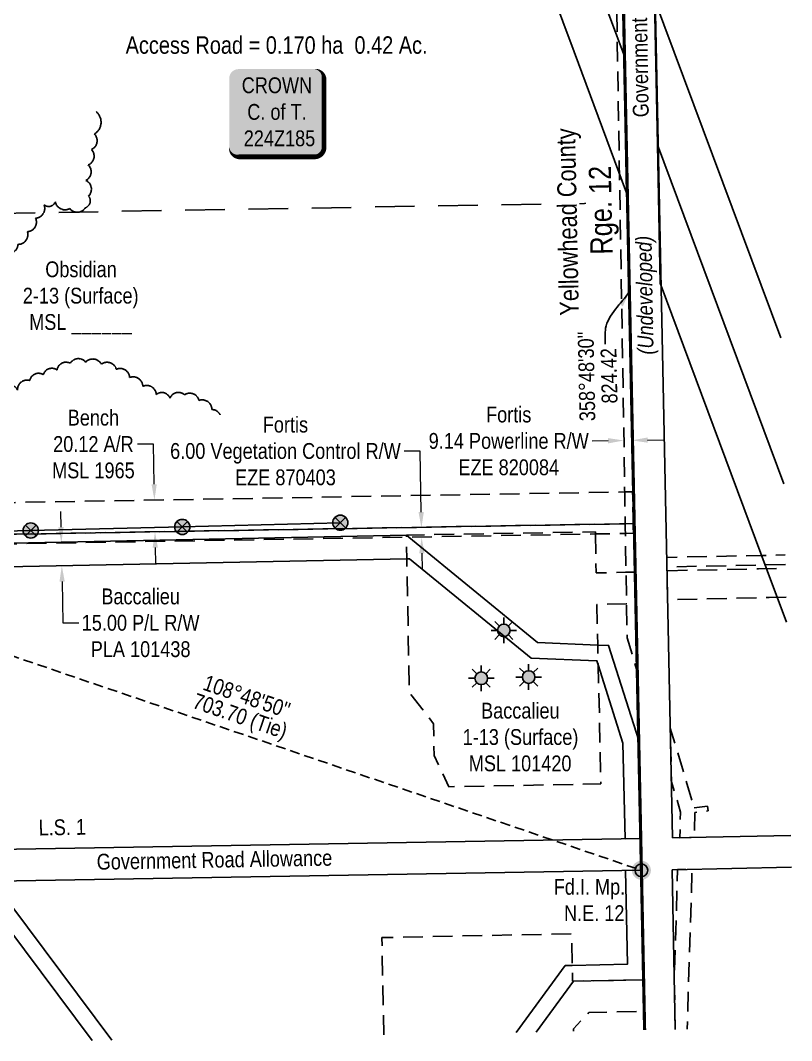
# Model space of a CAD drawing. Extents: x 588922 to 592870, y 5907287 to 5910216.
# Drawn here: x 592174 to 592662, y 5907408 to 5908053 of the extents above; entities that cross this region are included whole.
import ezdxf
from ezdxf.enums import TextEntityAlignment as Align

# ---------------------------------------------------------------- set-up
doc = ezdxf.new("R2010")
doc.units = 0
doc.header["$LTSCALE"] = 5
doc.header["$PDSIZE"] = 0.5
for name, pattern in [('0', [1, 1, 0]), ('BORDER2', [22.225, 6.35, -3.175, 6.35, -3.175, 0, -3.175]), ('foc-ACCESSROAD', [3.75, 2.5, -1.25]), ('foc-FLOWLINE', [3.75, 2.5, -1.25]), ('foc-LSD', [8, 5, -3]), ('foc-TIELINE', [1.875, 1.25, -0.625]), ('POWERLINE5', [7.8, 2.4, -0.6, 0.6, -0.6, 0.6, -0.6, 2.4])]:
    doc.linetypes.add(name, pattern=pattern)
doc.layers.get('Defpoints').update_dxf_attribs({"color": 9})
doc.layers.add('AS-COUNTY', color=7, linetype='BORDER2', lineweight=60, true_color=0xcc33ff)
for name, color, linetype in [('AS-POWER', 104, 'foc-POWER'), ('AS-POWER-EXISTING', 72, 'POWERLINE5'), ('CG-NOTES', 7, 'Continuous'), ('D-TXT', 6, 'Continuous'), ('F-AR', 190, 'foc-ACCESSROAD'), ('F-EZE', 190, 'foc-FLOWLINE'), ('F-RW', 190, 'Continuous'), ('F-WS', 190, 'foc-ACCESSROAD'), ('F-WS-S', 8, 'Continuous'), ('L-33', 7, 'Continuous'), ('L-AREAREQUIRED', 7, 'Continuous'), ('L-BD', 7, 'Continuous'), ('L-MON', 1, 'Continuous'), ('L-ROAD-T', 7, 'Continuous'), ('L-SEC', 7, 'Continuous'), ('L-SECTION-LSD', 7, 'foc-LSD'), ('L-TIE', 7, 'foc-TIELINE'), ('T-BUSH', 110, '0')]:
    doc.layers.add(name, color=color, linetype=linetype)
for name, color, linetype, lineweight in [('C-WS-T', 13, 'Continuous', 9), ('F-AR-T', 190, 'Continuous', 9), ('F-EZE-T', 190, 'Continuous', 9), ('F-RW-T', 190, 'Continuous', 9), ('F-WS-T', 190, 'Continuous', 9), ('T-TEXT', 48, 'Continuous', 18)]:
    doc.layers.add(name, color=color, linetype=linetype, lineweight=lineweight)
doc.styles.add('100L', font='ARIALN.TTF', dxfattribs={"height": 11})
doc.styles.add('175L', font='ARIALN.TTF', dxfattribs={"height": 20})
doc.styles.add('240', font='ARIALN.TTF', dxfattribs={"height": 30})
doc.styles.add('80', font='ARIALN.TTF', dxfattribs={"height": 10})
doc.styles.add('80CG', font='ARIALN.TTF', dxfattribs={"height": 10})
doc.styles.add('80L', font='ARIALN.TTF', dxfattribs={"height": 10})
doc.styles.add('80LS', font='ARIALNI.TTF', dxfattribs={"height": 10})
doc.styles.add('foc-LtypeFont', font='ARIALN.TTF', dxfattribs={"height": 7.35})
doc.linetypes.add('foc-POWER', pattern='A,6,-1,["P",foc-LtypeFont,S=0.2,R=0,X=-0.625,Y=-0.75],-1.24,4', length=12.24)
doc.dimstyles.new('Compass 5 000', dxfattribs={"dimscale": 5, "dimtxt": 9, "dimasz": 2, "dimexe": 0.2, "dimexo": 0.0625, "dimgap": 0.5, "dimtad": 0, "dimtih": 1, "dimtoh": 1, "dimzin": 0, "dimdsep": 46, "dimtxsty": '80CG', "dimcen": 0.1, "dimse1": 1, "dimse2": 1, "dimclrd": 256, "dimclrt": 256, "dimaunit": 1, "dimadec": 4, "dimazin": 0, "dimtfac": 0.06, "dimtofl": 0, "dimtmove": 0, "dimatfit": 1, "dimfxl": 0.2, "dimtolj": 1, "dimtzin": 0, "dimlwd": -1, "dimarcsym": 0})

# ---------------------------------------------------------------- blocks, each defined once
blk = doc.blocks.new('POWERPOLE')
h = blk.add_hatch(color=255)
edge = h.paths.add_edge_path()
edge.add_arc((0, 0), 0.96, 0, 360)
at = {"linetype": 'Continuous'}
for p, q in [((0.68, -0.68), (-0.68, 0.68)), ((-0.68, -0.68), (0.68, 0.68))]:
    blk.add_line(p, q, dxfattribs=at)
blk.add_circle((0, 0), 0.96, dxfattribs=at)
blk = doc.blocks.new('*D52')
at = {"layer": 'Defpoints', "color": 0, "transparency": 16777216}
for p in [(592218.77, 5907749.34), (592258.78, 5907750.04), (592219.12, 5907729.27)]:
    blk.add_point(p, dxfattribs=at)
at = {"layer": 'F-AR-T', "transparency": 16777216}
for p, q in [((592258.16, 5907785.39), (592248.16, 5907785.39)), ((592258.6, 5907760.04), (592258.16, 5907785.39)), ((592259.31, 5907719.97), (592259.48, 5907709.97))]:
    blk.add_line(p, q, dxfattribs=at)
for points in [[(592260.27, 5907760.07), (592256.94, 5907760.01), (592258.78, 5907750.04)], [(592260.97, 5907720), (592257.64, 5907719.94), (592259.13, 5907729.97)]]:
    blk.add_solid(points, dxfattribs=at)
at = {"layer": 'F-AR-T', "transparency": 16777216, "insert": (592220.21, 5907785.39), "char_height": 10, "attachment_point": 5, "style": '80CG'}
blk.add_mtext('\\A1;Bench\\P20.12 A/R\\PMSL 1965', dxfattribs=at)
blk = doc.blocks.new('*D57')
at = {"layer": 'Defpoints', "color": 0, "transparency": 16777216}
for p in [(592388.28, 5907731.75), (592427.61, 5907732.43), (592388.39, 5907725.69)]:
    blk.add_point(p, dxfattribs=at)
at = {"layer": 'F-EZE-T', "transparency": 16777216}
for p, q in [((592426.77, 5907781), (592416.77, 5907781)), ((592427.44, 5907742.43), (592426.77, 5907781)), ((592427.89, 5907716.38), (592428.06, 5907706.38))]:
    blk.add_line(p, q, dxfattribs=at)
for points in [[(592429.1, 5907742.46), (592425.77, 5907742.4), (592427.61, 5907732.43)], [(592429.56, 5907716.4), (592426.22, 5907716.35), (592427.72, 5907726.37)]]:
    blk.add_solid(points, dxfattribs=at)
at = {"layer": 'F-EZE-T', "transparency": 16777216, "insert": (592341.61, 5907781), "char_height": 10, "attachment_point": 5, "style": '80CG', "bg_fill": 3, "box_fill_scale": 1.1, "bg_fill_color": 256, "bg_fill_true_color": 13158600, "bg_fill_transparency": 0}
blk.add_mtext('\\A1;Fortis\\P6.00 Vegetation Control R/W\\PEZE 870403', dxfattribs=at)
blk = doc.blocks.new('*D58')
at = {"layer": 'Defpoints', "color": 0, "transparency": 16777216}
for p in [(592560.09, 5907819.28), (592555.08, 5907819.2), (592555.61, 5907787.69)]:
    blk.add_point(p, dxfattribs=at)
at = {"layer": 'F-EZE-T', "transparency": 16777216}
for p, q in [((592545.61, 5907787.52), (592535.61, 5907787.36)), ((592570.62, 5907787.94), (592580.61, 5907788.11))]:
    blk.add_line(p, q, dxfattribs=at)
for points in [[(592545.58, 5907789.19), (592545.64, 5907785.86), (592555.61, 5907787.69)], [(592570.59, 5907789.61), (592570.64, 5907786.28), (592560.62, 5907787.78)]]:
    blk.add_solid(points, dxfattribs=at)
at = {"layer": 'F-EZE-T', "transparency": 16777216, "insert": (592482.78, 5907787.36), "char_height": 10, "attachment_point": 5, "style": '80CG'}
blk.add_mtext('\\A1;Fortis\\P9.14 Powerline R/W\\PEZE 820084', dxfattribs=at)
blk = doc.blocks.new('*D67')
at = {"layer": 'Defpoints', "color": 0, "transparency": 16777216}
for p in [(592201.73, 5907722.95), (592200.22, 5907708.51), (592202.03, 5907708.54)]:
    blk.add_point(p, dxfattribs=at)
at = {"layer": 'F-RW-T', "transparency": 16777216}
for p, q in [((592199.72, 5907732.91), (592199.51, 5907742.91)), ((592200.43, 5907698.51), (592200.97, 5907672.41)), ((592200.97, 5907672.41), (592210.97, 5907672.41))]:
    blk.add_line(p, q, dxfattribs=at)
for points in [[(592201.39, 5907732.95), (592198.05, 5907732.88), (592199.93, 5907722.92)], [(592202.09, 5907698.54), (592198.76, 5907698.47), (592200.22, 5907708.51)]]:
    blk.add_solid(points, dxfattribs=at)
at = {"layer": 'F-RW-T', "transparency": 16777216, "insert": (592250.05, 5907672.41), "char_height": 10, "attachment_point": 5, "style": '80CG'}
blk.add_mtext('\\A1;Baccalieu\\P15.00 P/L R/W\\PPLA 101438', dxfattribs=at)
blk = doc.blocks.new('GAS')
h = blk.add_hatch(color=255)
h.dxf.hatch_style = 1
edge = h.paths.add_edge_path()
edge.add_arc((0, 0), 0.9, 0, 360)
for p, q in [((0, 0.81), (0, 1.62)), ((-0.81, 0), (-1.62, 0)), ((-0.57, 0.57), (-1.14, 1.14)), ((0.57, 0.57), (1.14, 1.14)), ((1.62, 0), (0.81, 0)), ((-0.57, -0.57), (-1.14, -1.14)), ((0, -0.81), (0, -1.62)), ((1.14, -1.14), (0.57, -0.57))]:
    blk.add_line(p, q)
blk.add_circle((0, 0), 0.8)
blk = doc.blocks.new('fdia')
at = {"color": 255, "const_width": 1}
blk.add_lwpolyline([(-0.5, 0, 1), (0.5, 0, 1)], format="xyb", close=True, dxfattribs=at)
blk = doc.blocks.new('Fdiaa')
blk.add_blockref('fdia', (0, 0))
blk = doc.blocks.new('fdib')
at = {"color": 1, "const_width": 1.6}
blk.add_lwpolyline([(-0.4, 0, 1), (0.4, 0, 1)], format="xyb", close=True, dxfattribs=at)
at = {"color": 1}
blk.add_circle((0, 0), 0.8, dxfattribs=at)
blk = doc.blocks.new('Fdibb')
blk.add_blockref('fdib', (0, 0))
blk = doc.blocks.new('fdicc')
for name in ['Fdibb', 'Fdiaa']:
    blk.add_blockref(name, (0, 0))
blk = doc.blocks.new('FDI')
blk.add_blockref('fdicc', (0, 0))
blk = doc.blocks.new('*U91')
h = blk.add_hatch(color=59)
edge = h.paths.add_edge_path()
edge.add_line((-24, -28.5), (24, -28.5))
edge.add_arc((24, -22.5), 6, 270, 360)
edge.add_line((30, -22.5), (30, 21))
edge.add_arc((24, 21), 6, 0, 90)
edge.add_line((24, 27), (-24, 27))
edge.add_arc((-24, 21), 6, 90, 180)
edge.add_line((-30, 21), (-30, -22.5))
edge.add_arc((-24, -22.5), 6, 180, 270)
at = {"color": 1, "flags": 128}
blk.add_lwpolyline([(-24, -28.5, 3, 3, 0), (24, -28.5, 3, 3, 0.414214), (30, -22.5, 3, 3, 0), (30, 21, 3, 0, 0.414214), (24, 27, 0, 0, 0), (-24, 27, 0, 0, 0.414214), (-30, 21, 0, 0, 0), (-30, -22.5, 0, 3, 0.414214)], format="xyseb", close=True, dxfattribs=at)
blk.add_lwpolyline([(-16.57, -7.3, 0, 7.5, 0), (0, 0, 0, 0, 0)], format="xyseb", dxfattribs=at)
at = {"color": 1, "style": '80'}
blk.add_attdef('ENTER_TEXT_001', (-35.99, -5), '', height=10, dxfattribs=at)

msp = doc.modelspace()

# ---------------------------------------------------------------- linework, layer by layer
at = {"layer": 'AS-POWER', "flags": 128}
msp.add_lwpolyline([(592017.754, 5907726.345), (592017.754, 5907726.345), (592078.845, 5907728.182), (592180.586, 5907730.785), (592276.393, 5907733.06), (592376.309, 5907735.732)], dxfattribs=at)
at = {"layer": 'F-AR', "flags": 128}
msp.add_lwpolyline([(592658.135, 5907688.608), (592647.461, 5907688.39), (592583.237, 5907687.078), (592582.856, 5907705.37), (592640.685, 5907706.553), (592657.76, 5907706.901)], dxfattribs=at)
at = {"layer": 'F-EZE', "flags": 128}
for points in [[(592547.554, 5908439.201), (592549.546, 5908339.92), (592553.96, 5908121.858), (592555.824, 5908029.777), (592561.417, 5907753.455), (592561.748, 5907737.063), (592561.824, 5907733.339), (592561.87, 5907731.061), (592561.947, 5907727.245), (592562.444, 5907702.691), (592562.55, 5907697.47), (592562.678, 5907691.141), (592562.846, 5907682.828), (592563.65, 5907643.131), (592557.659, 5907662.978), (592557.333, 5907682.7), (592557.005, 5907702.575), (592556.6, 5907727.155), (592556.499, 5907733.249), (592556.168, 5907753.365), (592551.412, 5908041.613), (592549.975, 5908128.659), (592549.793, 5908133.035), (592545.48, 5908236.799), (592544.616, 5908339.833), (592543.947, 5908419.711), (592543.555, 5908439.129)], [(592657.71, 5907709.323), (592644.94, 5907709.066), (592582.806, 5907707.812), (592582.681, 5907713.815), (592642.719, 5907715.025), (592657.587, 5907715.325)], [(592588.083, 5907415.516), (592587.438, 5907447.646), (592589.563, 5907516.448), (592598.718, 5907516.636), (592595.599, 5907415.661)]]:
    msp.add_lwpolyline(points, dxfattribs=at)
for points in [[(592561.565, 5907732.862), (592561.643, 5907729.046), (592556.296, 5907728.956), (592537.591, 5907728.64), (592419.612, 5907726.648), (592418.131, 5907726.623), (592033.235, 5907720.123), (592023.181, 5907719.953), (592022.977, 5907725.96), (592032.998, 5907726.104), (592556.195, 5907735.05), (592561.519, 5907735.14), (592561.565, 5907732.862)], [(592600.123, 5907555.513), (592608.481, 5907556.618), (592608.914, 5907553.647), (592600.516, 5907552.537), (592600.081, 5907536.849), (592590.926, 5907536.662), (592591.434, 5907552.844), (592585.649, 5907572.018), (592584.962, 5907605.948), (592600.123, 5907555.513)]]:
    msp.add_lwpolyline(points, close=True, dxfattribs=at)
at = {"layer": 'F-RW', "flags": 128}
for points in [[(592418.285, 5908436.883), (592449.572, 5908315.782), (592551.107, 5908043.414), (592555.519, 5908031.577), (592557.287, 5907944.24), (592524.077, 5908033.339), (592422.018, 5908307.113), (592388.628, 5908436.351)], [(592449.573, 5908437.444), (592474.633, 5908340.399), (592478.653, 5908324.859), (592549.489, 5908134.836), (592553.655, 5908123.658), (592555.519, 5908031.577), (592551.107, 5908043.414), (592449.572, 5908315.782), (592443.334, 5908339.844), (592418.278, 5908436.883)], [(592656.666, 5907760.202), (592576.787, 5907974.494), (592574.921, 5908066.698), (592654.771, 5907852.562)], [(592656.666, 5907760.202), (592576.787, 5907974.494), (592578.555, 5907887.161), (592646.246, 5907705.565), (592658.46, 5907672.801)]]:
    msp.add_lwpolyline(points, dxfattribs=at)
at = {"layer": 'F-RW'}
for points in [[(592033.235, 5907720.123), (592418.108, 5907727.879), (592419.612, 5907726.648), (592419.612, 5907726.648), (592500.953, 5907660.044), (592539.05, 5907658.431), (592545.966, 5907658.138), (592564.973, 5907598.044), (592566.26, 5907536.15), (592556.343, 5907535.931), (592555.011, 5907596.398), (592539.358, 5907645.884), (592538.547, 5907648.447), (592497.048, 5907650.204), (592420.09, 5907712.975), (592418.376, 5907712.941), (592048.634, 5907705.423)], [(592487.483, 5907413.575), (592518.52, 5907455.83), (592522.91, 5907455.92), (592557.871, 5907456.634), (592556.683, 5907515.855), (592566.678, 5907516.046), (592568.066, 5907446.845), (592523.656, 5907445.938), (592500.064, 5907413.818)], [(592219.431, 5907408.403), (592144.274, 5907508.854), (592156.679, 5907509.065), (592231.856, 5907408.643)]]:
    msp.add_lwpolyline(points, dxfattribs=at)
at = {"layer": 'F-WS', "flags": 128}
for points in [[(592561.444, 5907738.864), (592561.519, 5907735.14), (592556.195, 5907735.05), (592032.998, 5907726.104), (592022.977, 5907725.96), (592023.181, 5907719.953), (592023.571, 5907708.476), (592023.912, 5907698.423), (592024.934, 5907668.191), (592025.228, 5907665.253), (591985.994, 5907664.846), (591971.002, 5907664.549), (591955.773, 5907664.248), (591874.971, 5907662.649), (591872.693, 5907784.126), (592006.107, 5907786.627), (592020.909, 5907786.663), (592022.295, 5907745.971), (592032.356, 5907746.145), (592555.863, 5907755.166), (592561.112, 5907755.256), (592561.444, 5907738.864)], [(592537.591, 5907728.64), (592538.05, 5907703.977), (592556.701, 5907704.376), (592562.759, 5907704.504), (592563.172, 5907684.641), (592557.029, 5907684.5), (592538.422, 5907684.068), (592539.05, 5907658.431), (592539.358, 5907645.884), (592540.224, 5907610.566), (592540.978, 5907570.623), (592445.008, 5907568.855), (592435.647, 5907588.679), (592435.281, 5907608.673), (592419.888, 5907628.391), (592418.376, 5907712.941), (592418.131, 5907726.623), (592418.108, 5907727.879), (592537.568, 5907729.907), (592537.591, 5907728.64)]]:
    msp.add_lwpolyline(points, close=True, dxfattribs=at)
msp.add_lwpolyline([(592403.813, 5907411.96), (592403.181, 5907443.547), (592402.587, 5907473.523), (592522.484, 5907475.924), (592522.91, 5907455.92), (592523.124, 5907445.927), (592523.656, 5907445.938), (592568.066, 5907446.845), (592568.467, 5907426.858), (592533.521, 5907426.144), (592523.725, 5907415.941), (592523.758, 5907414.275)], dxfattribs=at)
at = {"layer": 'L-SEC'}
for p, q in [((592566.26, 5907536.15), (592549.546, 5908339.92)), ((592586.367, 5907536.568), (592571.321, 5908260.128)), ((592566.336, 5907536.151), (591766.443, 5907522.531)), ((592661.224, 5907538.111), (592586.367, 5907536.568)), ((592586.059, 5907516.376), (592661.638, 5907517.934)), ((592588.083, 5907415.516), (592586.059, 5907516.376)), ((592566.678, 5907516.046), (591766.804, 5907502.427)), ((592566.678, 5907516.046), (592568.703, 5907415.142))]:
    msp.add_line(p, q, dxfattribs=at)
at = {"layer": 'L-SECTION-LSD'}
msp.add_line((592158.281, 5907931.171), (592557.941, 5907938.035), dxfattribs=at)
at = {"layer": 'T-BUSH', "flags": 128}
msp.add_lwpolyline([(592308.279, 5907765.797, 0.5205671), (592300.068, 5907771.496, 0.5205671), (592300.272, 5907780.278, 0.5205671), (592302.861, 5907789.933, 0.5205671), (592300.559, 5907799.623, 0.5205671), (592295.101, 5907807.246, 0.5205671), (592286.933, 5907813.008, 0.5205671), (592277.824, 5907816.595, 0.5205671), (592268.583, 5907814.492, 0.5205671), (592259.948, 5907816.745, 0.5205671), (592251.438, 5907821.987, 0.5205671), (592243.104, 5907827.494, 0.5205671), (592234.685, 5907832.734, 0.5205671), (592225.219, 5907835.942, 0.5205671), (592215.304, 5907837.207, 0.5205671), (592205.531, 5907836.525, 0.5205671), (592197.236, 5907832.25, 0.5205671), (592188.522, 5907829.312, 0.5205671), (592179.94, 5907825.643, 0.5205671), (592172.231, 5907819.478, 0.5205671), (592164.36, 5907821.395, 0.5205671), (592155.044, 5907822.241, 0.5205671), (592146.064, 5907818.002, 0.5205671), (592139.28, 5907810.66, 0.5205671), (592130.613, 5907810.697, 0.5205671), (592121.665, 5907808.35, 0.5205671), (592112.4, 5907812.1, 0.5205671), (592112.279, 5907816.245, 0.5205671), (592120.004, 5907822.149, 0.5205671), (592121.618, 5907831.109, 0.5205671), (592124.753, 5907840.122, 0.5205671), (592129.477, 5907848.931, 0.5205671), (592129.898, 5907858.612, 0.5205671), (592135.942, 5907865.08, 0.5205671), (592145.228, 5907861.565, 0.5205671), (592149.746, 5907870.389, 0.5205671), (592150.241, 5907880.373, 0.5205671), (592153.719, 5907889.435, 0.5205671), (592158.918, 5907897.971, 0.5205671), (592164.125, 5907906.392, 0.5205671), (592172.521, 5907911.649, 0.5205671), (592178.449, 5907919.65, 0.5205671), (592183.672, 5907928.172, 0.5205671), (592188.928, 5907936.674, 0.5205671), (592196.141, 5907938.567, 0.5205671), (592205.178, 5907934.297, 0.5205671), (592215.058, 5907934.711, 0.5205671), (592217.134, 5907942.211, 0.5205671), (592215.431, 5907952.06, 0.5205671), (592216.918, 5907961.847, 0.5205671), (592219.007, 5907971.621, 0.5205671), (592220.798, 5907981.439, 0.5205671), (592221.865, 5907995.575, 0.5205671)], format="xyb", dxfattribs=at)

# ---------------------------------------------------------------- block references
at = {"layer": 'AS-POWER-EXISTING', "xscale": 4.997760549999981, "yscale": 4.997760549999981, "zscale": 4.997760549999981}
for p in [(592180.586, 5907730.785), (592276.393, 5907733.06), (592376.309, 5907735.732)]:
    msp.add_blockref('POWERPOLE', p, dxfattribs=at)
at = {"layer": 'CG-NOTES'}
ref = msp.add_blockref('*U91', (592336.03, 5907995.447), dxfattribs=dict(at, xscale=0.9995499999999923, yscale=0.9995499999999923, zscale=0.9995499999999923))
ref.add_attrib('ENTER_TEXT_001', 'CROWN', (592313.98, 5908007.214), dxfattribs={"layer": '0', "color": 1, "height": 9.9955, "style": '80'})
ref.add_attrib('ENTER_TEXT_002', 'C. of T.', (592317.474, 5907990.378), dxfattribs={"layer": '0', "color": 1, "height": 9.9955, "style": '80'})
ref.add_attrib('ENTER_TEXT_003', ' 224Z185', (592312.074, 5907973.678), dxfattribs={"layer": '0', "color": 1, "height": 9.9955, "style": '80'})
at = {"layer": 'F-WS-S', "color": 6, "xscale": 4.997749999999961, "yscale": 4.997749999999961, "zscale": 4.997749999999961}
for p in [(592479.691, 5907667.649), (592465.415, 5907637.437), (592495.394, 5907638.131)]:
    msp.add_blockref('GAS', p, dxfattribs=at)
at = {"layer": 'L-MON', "color": 3, "xscale": 4.997760549999981, "yscale": 4.997760549999981, "zscale": 4.997760549999981}
msp.add_blockref('FDI', (592566.678, 5907516.046), dxfattribs=at)

# ---------------------------------------------------------------- texts
at = {"layer": 'C-WS-T', "insert": (592175.355, 5907900.907), "char_height": 9.9955, "attachment_point": 1, "style": '175L'}
msp.add_mtext_dynamic_manual_height_columns('\\pi14.405;Obsidian\\P\\pi0.22655;2-13 (Surface)\\P\\pi4.2391;MSL ______', width=72.62387, gutter_width=100, heights=[0], dxfattribs=at)
at = {"layer": 'F-WS-T', "insert": (592452.982, 5907621.939), "char_height": 9.9955, "attachment_point": 1, "style": '175L'}
msp.add_mtext_dynamic_manual_height_columns('\\pi12.329;Baccalieu\\P\\pi0.67996;1-13 (Surface)\\P\\pi4.5527;MSL 101420', width=72.62387, gutter_width=100, heights=[0], dxfattribs=at)
at = {"layer": 'L-AREAREQUIRED', "color": 5, "style": '100L'}
msp.add_text('Access Road = 0.170 ha  0.42 Ac.', height=11, dxfattribs=at).set_placement((592336.03, 5908028.833), align=Align.BOTTOM_CENTER)
at = {"layer": 'L-BD', "color": 5, "style": '80L'}
for s, height, rotation, p in [("358°48'30''", 9.99552, 91.1913, (592531.968, 5907828.271)), ('824.42', 9.9955, 91.1913, (592546.209, 5907828.568)), ("108°48'50''", 9.99552, 341.1865, (592317.206, 5907625.926)), ('703.70 (Tie)', 9.99552, 341.1865, (592312.613, 5907612.443))]:
    msp.add_text(s, height=height, rotation=rotation, dxfattribs=at).set_placement(p, align=Align.MIDDLE)
at = {"layer": 'L-MON', "insert": (592487.167, 5907510.623), "char_height": 9.99552, "attachment_point": 1, "style": '80L'}
msp.add_mtext_dynamic_manual_height_columns('\\pi24.076;Fd.I. Mp.\\P\\pi30.594;N.E. 12', width=67.3237, gutter_width=50, heights=[0], dxfattribs=at)
at = {"layer": 'L-ROAD-T', "style": '80L'}
for rotation, p in [(90.99041, (592565.057, 5908066.419)), (0.996698, (592296.732, 5907522.692))]:
    msp.add_text('Government Road Allowance', height=9.9955, rotation=rotation, dxfattribs=at).set_placement(p, align=Align.MIDDLE_CENTER)
at = {"layer": 'T-TEXT', "style": '80LS'}
msp.add_text('(Undeveloped)', height=9.9955, rotation=90.99041, dxfattribs=at).set_placement((592568.717, 5907879.508), align=Align.MIDDLE_CENTER)

# ---------------------------------------------------------------- dimensions: what is measured, and where the dimension line sits
at = {"layer": 'F-AR-T', "color": 6}
dim = msp.add_linear_dim(base=(592258.78, 5907750.042), p1=(592219.118, 5907729.27), p2=(592218.767, 5907749.341), angle=91.003324, text='Bench\\P20.12 A/R\\PMSL 1965', dimstyle='Compass 5 000', dxfattribs=at)
dim.commit()
dim.dimension.update_dxf_attribs({"geometry": '*D52', "text_midpoint": (592220.214, 5907785.387), "dimtype": 161})

# ---------------------------------------------------------------- leaders
at = {"layer": 'L-BD', "color": 5, "path_type": 1}
msp.add_leader([(592559.005, 5907881.77), (592544.05, 5907858.626), (592543.809, 5907848.501)], dimstyle='Compass 5 000', override={"dimgap": 0.5, "dimtad": 0}, dxfattribs=at)

# ---------------------------------------------------------------- next in the draw order: texts
at = {"layer": 'D-TXT', "color": 3, "insert": (592534.482, 5907905.017), "char_height": 13.9937, "attachment_point": 1, "rotation": 91.159541, "style": '80L', "bg_fill": 3, "box_fill_scale": 1.15, "bg_fill_color": 256, "bg_fill_true_color": 256, "bg_fill_transparency": 0}
msp.add_mtext_dynamic_manual_height_columns('Rge. 12', width=55.43701, gutter_width=47.5, heights=[0], dxfattribs=at)
at = {"layer": 'L-SECTION-LSD', "insert": (592185.491, 5907547.998), "char_height": 9.9955, "attachment_point": 1, "rotation": 0.983973, "style": '100L', "bg_fill": 3, "box_fill_scale": 1.5, "bg_fill_color": 256, "bg_fill_transparency": 0}
msp.add_mtext_dynamic_manual_height_columns('L.S. 1', width=29.99119, gutter_width=55, heights=[0], dxfattribs=at)

# ---------------------------------------------------------------- next in the draw order: linework, layer by layer
at = {"layer": 'AS-COUNTY', "const_width": 2, "flags": 128}
msp.add_lwpolyline([(592548.134, 5908440.5), (592549.546, 5908339.92), (592566.678, 5907516.046), (592568.703, 5907415.142)], dxfattribs=at)
at = {"layer": 'L-TIE'}
msp.add_line((591900.871, 5907742.88), (592566.678, 5907516.046), dxfattribs=at)

# ---------------------------------------------------------------- next in the draw order: texts
at = {"layer": 'L-33', "color": 200, "linetype": 'Continuous', "true_color": 0xcc33ff, "insert": (592521.75, 5907925.829), "char_height": 12, "attachment_point": 5, "rotation": 91.180014, "style": '240', "bg_fill": 3, "box_fill_scale": 1.15, "bg_fill_color": 256, "bg_fill_true_color": 256, "bg_fill_transparency": 0}
msp.add_mtext_dynamic_manual_height_columns('Yellowhead County', width=118.49529, gutter_width=45.02, heights=[0], dxfattribs=at)

# ---------------------------------------------------------------- next in the draw order: dimensions: what is measured, and where the dimension line sits
at = {"layer": 'F-EZE-T', "color": 6}
dim = msp.add_linear_dim(base=(592427.61, 5907732.432), p1=(592388.388, 5907725.69), p2=(592388.282, 5907731.748), angle=90.99571, text='Fortis\\P6.00 Vegetation Control R/W\\PEZE 870403', dimstyle='Compass 5 000', override={"dimtfill": 1}, dxfattribs=at)
dim.commit()
dim.dimension.update_dxf_attribs({"geometry": '*D57', "text_midpoint": (592341.609, 5907781.002), "dimtype": 161})

# ---------------------------------------------------------------- next in the draw order: dimensions: what is measured, and where the dimension line sits
dim = msp.add_linear_dim(base=(592555.609, 5907787.693), p1=(592560.088, 5907819.282), p2=(592555.081, 5907819.198), angle=180.961362, text='Fortis\\P9.14 Powerline R/W\\PEZE 820084', dimstyle='Compass 5 000', dxfattribs=at)
dim.commit()
dim.dimension.update_dxf_attribs({"geometry": '*D58', "text_midpoint": (592482.778, 5907787.357), "dimtype": 161})
at = {"layer": 'F-RW-T', "color": 6}
dim = msp.add_linear_dim(base=(592200.222, 5907708.505), p1=(592201.732, 5907722.954), p2=(592202.029, 5907708.542), angle=271.180972, text='Baccalieu\\P15.00 P/L R/W\\PPLA 101438', dimstyle='Compass 5 000', dxfattribs=at)
dim.commit()
dim.dimension.update_dxf_attribs({"geometry": '*D67', "text_midpoint": (592250.052, 5907672.415), "dimtype": 161})

doc.saveas('drawing.dxf')
